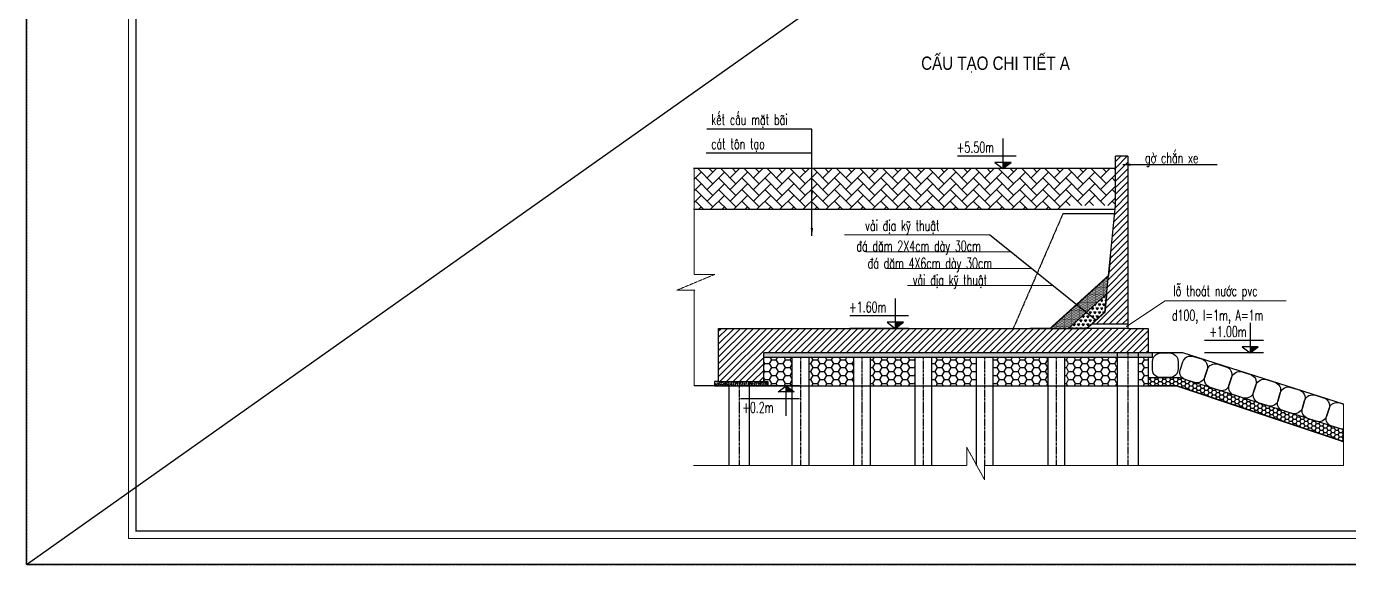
# Model space of a CAD drawing. Header units: millimetres. Extents: x -95488 to 835450, y -398213 to -214134.
# Drawn here: x -95488 to -30869, y -305987 to -279718 of the extents above; entities that cross this region are included whole.
import ezdxf
from ezdxf.enums import TextEntityAlignment as Align

# ---------------------------------------------------------------- set-up
doc = ezdxf.new("R2010")
doc.units = ezdxf.units.MM
doc.header["$MEASUREMENT"] = 0
doc.linetypes.add('CENTER', pattern=[2, 1.25, -0.25, 0.25, -0.25])
doc.linetypes.add('HIDDEN', pattern=[0.375, 0.25, -0.125])
doc.layers.add('00 MV', color=3, linetype='Continuous', plot=False)
for name, color, linetype, lineweight in [('01 TEXT', 7, 'Continuous', 13), ('DIM', 177, 'Continuous', 20), ('KHUAT', 254, 'HIDDEN', 15), ('TEXT', 2, 'Continuous', 20), ('THAY', 7, 'Continuous', 25)]:
    doc.layers.add(name, color=color, linetype=linetype, lineweight=lineweight)
for name, color, linetype in [('bao', 2, 'Continuous'), ('Border', 2, 'Continuous'), ('Bound', 1, 'Continuous'), ('center', 9, 'CENTER'), ('coc an', 4, 'HIDDEN'), ('DIMENSION', 4, 'Continuous'), ('DLINE', 4, 'Continuous'), ('HACTH', 7, 'Continuous'), ('Hatch', 250, 'Continuous'), ('hidden', 4, 'HIDDEN'), ('Net vang', 2, 'Continuous')]:
    doc.layers.add(name, color=color, linetype=linetype)
doc.styles.add('ROMANS', font='vnsimli.shx', dxfattribs={"width": 0.6})
doc.styles.add('TCK', font='VHAVANB_0.TTF', dxfattribs={"width": 0.85, "height": 200})
doc.styles.add('THUONG', font='vnsimli.shx', dxfattribs={"width": 0.55})
doc.styles.add('TXTDIM', font='VNARIAL_0.TTF', dxfattribs={"width": 0.7})
doc.dimstyles.new('250', dxfattribs={"dimscale": 250, "dimtxt": 1.8, "dimasz": 1.5, "dimexe": 0.5, "dimexo": 0.5, "dimgap": 0.9, "dimtad": 1, "dimdec": 3, "dimlfac": 0.1, "dimdsep": 46, "dimtxsty": 'ROMANS', "dimcen": -0.5, "dimclrd": 4, "dimclre": 7, "dimclrt": 2, "dimadec": 3, "dimazin": 2, "dimtfac": 1, "dimtdec": 3, "dimtix": 1, "dimtmove": 1, "dimatfit": 3, "dimfxl": 1, "dimtolj": 1, "dimtzin": 0, "dimlwd": -1, "dimlwe": -1, "dimarcsym": 0})
doc.dimstyles.new('DIM100', dxfattribs={"dimscale": 100, "dimtxt": 2, "dimasz": 0.3, "dimexe": 1.5, "dimexo": 0, "dimgap": 0.5, "dimtad": 1, "dimdec": 0, "dimzin": 12, "dimdsep": 46, "dimtxsty": 'TXTDIM', "dimblk": 'SLASH', "dimcen": 1.5, "dimclrd": 256, "dimclre": 256, "dimclrt": 2, "dimadec": 0, "dimazin": 0, "dimtfac": 1, "dimtdec": 0, "dimtix": 1, "dimtmove": 0, "dimatfit": 3, "dimldrblk": 'DOT', "dimfxl": 2, "dimtolj": 1, "dimtzin": 0, "dimlwd": 9, "dimlwe": 9, "dimarcsym": 1})
pattern_1 = [(50, (1044698.4, -8261.25), (143.452037, -12.550427), [15, -165]), (355, (1044698.4, -8261.25), (-27.750267, 150.438427), [12, -132]), (100.4514, (1044710.36, -8262.3), (115.701876, 137.887908), [12.748038, -140.228422]), (46.1842, (1044698.4, -8221.25), (213.44821, -33.103803), [22.5, -247.5]), (96.6356, (1044716.2, -8224), (186.93254, 194.823574), [19.122058, -210.3426]), (351.1842, (1044698.4, -8221.25), (186.93239, 194.82372), [18, -198]), (21, (1044718.4, -8231.25), (119.38141, -80.523778), [15, -165]), (326, (1044718.4, -8231.25), (48.663066, 145.030009), [12, -132]), (71.4514, (1044728.35, -8237.96), (168.044526, 64.5061), [12.748038, -140.228422]), (37.5, (1044698.404, -8261.25), (2.431971, 66.5787708), [0, -130.4, 0, -134, 0, -132.5]), (7.5, (1044698.404, -8261.25), (52.6139075, 78.8823424), [0, -76.4, 0, -127.4, 0, -50.5]), (327.5, (1044653.804, -8261.25), (106.7644872, -4.5109743), [0, -50, 0, -156, 0, -207]), (317.5, (1044633.8, -8261.25), (116.637234, 20.0209965), [0, -65, 0, -103.6, 0, -147])]

# ---------------------------------------------------------------- blocks, each defined once
blk = doc.blocks.new('Caodo')
at = {"layer": 'DLINE'}
blk.add_hatch(color=256, dxfattribs=at).paths.add_polyline_path([(-0.02, 1.19), (-1.6, 1.19), (-0.02, -0.01)])
for p, q in [((-0.02, 5.85), (-0.02, -0.01)), ((8.89, 2.49), (-2.61, 2.49)), ((-0.02, -0.01), (-1.6, 1.19)), ((-1.6, 1.19), (1.56, 1.19)), ((1.56, 1.19), (-0.02, -0.01)), ((-2.61, -0.01), (8.89, -0.01))]:
    blk.add_line(p, q, dxfattribs=at)
blk = doc.blocks.new('_Dot')
at = {"color": 0, "linetype": 'ByBlock', "lineweight": -2}
blk.add_line((-0.5, 0), (-1, 0), dxfattribs=at)
at = {"color": 0, "linetype": 'ByBlock', "const_width": 0.5}
blk.add_lwpolyline([(-0.25, 0, 1), (0.25, 0, 1)], format="xyb", close=True, dxfattribs=at)
blk = doc.blocks.new('SLASH')
at = {"layer": 'DIM', "color": 16, "linetype": 'Continuous'}
for p, q in [((-1.2, 0), (1.2, 0)), ((-0.6, -0.6), (0.6, 0.6))]:
    blk.add_line(p, q, dxfattribs=at)

msp = doc.modelspace()

# ---------------------------------------------------------------- hatches: boundary and pattern name
at = {"layer": 'HACTH'}
h = msp.add_hatch(dxfattribs=at)
h.set_pattern_fill('DOTS', color=256, scale=1000, style=0)
h.set_pattern_definition([(0, (1614309.317, 13344.58), (31.25, 62.5), [0, -62.5])])
h.paths.add_polyline_path([(-42686.9, -292771.8), (-42676.3, -292666.5), (-42597.9, -291882.1), (-45443.8, -294457.6), (-44549.6, -294457.6)])
h = msp.add_hatch(dxfattribs=at)
h.set_pattern_fill('TRIANG', color=256, scale=600, style=0)
h.set_pattern_definition([(60, (1614309.32, 13344.58), (-112.5, 194.855716), [112.5, -112.5]), (120, (1614309.32, 13344.58), (-225, 1e-07), [112.5, -112.5]), (0, (1614253.07, 13442.01), (112.5, 194.855716), [112.5, -112.5])])
h.paths.add_polyline_path([(-42775.9, -293661.6), (-42686.9, -292771.8), (-44549.6, -294457.6), (-43655.5, -294457.6)])
at = {"layer": 'Hatch'}
h = msp.add_hatch(dxfattribs=at)
h.set_pattern_fill('ANSI31', color=256, scale=3200, style=0)
h.set_pattern_definition([(45, (0, -1684.23), (-282.8427, 282.8427), [])])
h.paths.add_polyline_path([(-21064.4, -285131.5), (-22450.8, -285131.5), (-22450.8, -286300.5), (-21064.4, -286300.5)])
h.paths.add_polyline_path([(-70038.5, -248427.5), (-81000.8, -248427.5), (-87000.8, -246427.5), (-88000.8, -246427.5), (-88000.8, -256627.5), (-70038.5, -256627.5)])
h.paths.add_polyline_path([(-83408.1, -248149), (-86408.1, -248149), (-86408.1, -247149)], flags=16)
h.paths.add_polyline_path([(-57813.1, -248545.7, -0.1300124), (-58296.2, -248227.5), (-59100.8, -248227.5), (-59824.5, -248609.3), (-59668.9, -248727.5), (-60458.9, -248727.5), (-60063.9, -248427.5), (-62291.3, -248427.5), (-64614.1, -248427.5), (-64482.5, -248527.5), (-65272.4, -248527.5), (-65140.8, -248427.5), (-69786.6, -248427.5), (-69786.6, -256627.5), (-58967.6, -256627.5)])
h.paths.add_polyline_path([(-57700.8, -251295.3), (-58462.5, -256627.5), (-57700.8, -256627.5)])
h.paths.add_polyline_path([(-56200.8, -248227.5), (-56609.8, -248227.5, -0.1783779), (-57300.8, -248594.3), (-57300.8, -256627.5), (-56200.8, -256627.5)])
h.paths.add_polyline_path([(-54700.8, -248227.5), (-55800.8, -248227.5), (-55800.8, -256627.5), (-54700.8, -256627.5)])
h.paths.add_polyline_path([(-53200.8, -248227.5), (-54300.8, -248227.5), (-54300.8, -256627.5), (-53200.8, -256627.5)])
h.paths.add_polyline_path([(-51750.8, -248227.5), (-52800.8, -248227.5), (-52800.8, -256627.5), (-51750.8, -256627.5)])
h.paths.add_polyline_path([(-49950.8, -248227.5), (-51250.8, -248227.5), (-51250.8, -256627.5), (-49950.8, -256627.5)])
h.paths.add_polyline_path([(-48250.8, -248227.5), (-49550.8, -248227.5), (-49550.8, -256627.5), (-48250.8, -256627.5)])
h.paths.add_polyline_path([(-47750.8, -250945.3), (-47750.8, -256627.5), (-46939, -256627.5)])
h.paths.add_polyline_path([(-46820.5, -248227.5), (-47500.8, -248227.5), (-47633.9, -248227.5), (-46433.9, -256627.5), (-21627.7, -256627.5)])
h.paths.add_polyline_path([(-36435.5, -252596.6), (-33435.5, -253596.6), (-36435.5, -253596.6)], flags=16)
h.paths.add_polyline_path([(-85479.5, -248946.7), (-84994.1, -248946.7), (-84994.1, -248166.7), (-85479.5, -248166.7)], flags=24)
h.paths.add_polyline_path([(-86813.3, -248070.4), (-86472.8, -248070.4), (-86472.8, -247290.4), (-86813.3, -247290.4)], flags=24)
h.paths.add_polyline_path([(-81676.6, -254636.6), (-80901.6, -254636.6), (-80901.6, -253856.6), (-81676.6, -253856.6)], flags=24)
h.paths.add_polyline_path([(-62355.3, -249835.7), (-60292.6, -249835.7), (-60292.6, -249055.7), (-62355.3, -249055.7)], flags=24)
h.paths.add_polyline_path([(-67157.1, -249660), (-65416.3, -249660), (-65416.3, -248880), (-67157.1, -248880)], flags=24)
h.paths.add_polyline_path([(-45569.4, -255371.4), (-39846.9, -255371.4), (-39846.9, -254331.4), (-45569.4, -254331.4)], flags=24)
h.paths.add_polyline_path([(-35506.9, -254394.2), (-35021.5, -254394.2), (-35021.5, -253614.2), (-35506.9, -253614.2)], flags=24)
h.paths.add_polyline_path([(-36840.7, -253517.9), (-36500.2, -253517.9), (-36500.2, -252737.9), (-36840.7, -252737.9)], flags=24)
h = msp.add_hatch(dxfattribs=at)
h.set_pattern_fill('ANSI33', color=256, scale=2200, style=0)
h.set_pattern_definition([(45, (0, -1684.23), (-388.9087, 388.9087), []), (45, (388.9, -1684.23), (-388.9087, 388.9087), [275, -137.5])])
h.paths.add_polyline_path([(-21064.4, -287325.6), (-22450.8, -287325.6), (-22450.8, -288494.6), (-21064.4, -288494.6)])
h.paths.add_polyline_path([(-88000.8, -256627.5), (-88000.8, -259527.5), (-70038.5, -259527.5), (-70038.5, -256627.5)])
edge = h.paths.add_edge_path(flags=16)
edge.add_ellipse((-81289.1, -258267.1), major_axis=(803, 0.4), ratio=1, start_angle=0, end_angle=360)
h.paths.add_polyline_path([(-59381.9, -259527.5), (-58967.6, -256627.5), (-69786.6, -256627.5), (-69786.6, -259527.5)])
h.paths.add_polyline_path([(-57700.8, -256627.5), (-58462.5, -256627.5), (-58876.8, -259527.5), (-57700.8, -259527.5)])
h.paths.add_polyline_path([(-56200.8, -256627.5), (-57300.8, -256627.5), (-57300.8, -259527.5), (-56200.8, -259527.5)])
h.paths.add_polyline_path([(-54700.8, -256627.5), (-55800.8, -256627.5), (-55800.8, -259527.5), (-54700.8, -259527.5)])
h.paths.add_polyline_path([(-53200.8, -256627.5), (-54300.8, -256627.5), (-54300.8, -259527.5), (-53200.8, -259527.5)])
h.paths.add_polyline_path([(-51750.8, -256627.5), (-52800.8, -256627.5), (-52800.8, -259527.5), (-51750.8, -259527.5)])
h.paths.add_polyline_path([(-51250.8, -259527.5), (-49950.8, -259527.5), (-49950.8, -256627.5), (-51250.8, -256627.5)])
h.paths.add_polyline_path([(-48250.8, -256627.5), (-49550.8, -256627.5), (-49550.8, -259527.5), (-48250.8, -259527.5)])
h.paths.add_polyline_path([(-47750.8, -259527.5), (-46524.7, -259527.5), (-46939, -256627.5), (-47750.8, -256627.5)])
h.paths.add_polyline_path([(-12929.9, -259527.6), (-21627.7, -256627.5), (-46433.9, -256627.5), (-46019.6, -259527.5)])
h.paths.add_polyline_path([(-81531.7, -258667.5), (-81046.4, -258667.5), (-81046.4, -257887.5), (-81531.7, -257887.5)], flags=8)
h.paths.add_polyline_path([(-45330.9, -258408.3), (-39608.4, -258408.3), (-39608.4, -257368.3), (-45330.9, -257368.3)], flags=24)
h = msp.add_hatch(dxfattribs=at)
h.set_pattern_fill('ANSI37', color=256, scale=3000, style=0)
h.set_pattern_definition([(45, (0, -1684.23), (-265.16504, 265.16504), []), (135, (0, -1684.23), (-265.16504, -265.16504), [])])
h.paths.add_polyline_path([(-21064.4, -291651.7), (-22450.8, -291651.7), (-22450.8, -292820.7), (-21064.4, -292820.7)])
h.paths.add_polyline_path([(-1197.8, -272950.4), (-1197.8, -268491.9), (-44739, -268491.9), (-44656.2, -269072), (-45151.1, -269142.7), (-45244.1, -268491.9), (-47750.8, -268491.9), (-47750.8, -269327.5), (-48250.8, -269327.5), (-48250.8, -268491.9), (-49550.8, -268491.9), (-49550.8, -269327.5), (-49950.8, -269327.5), (-49950.8, -268491.9), (-51250.8, -268491.9), (-51250.8, -269327.5), (-51750.8, -269327.5), (-51750.8, -268491.9), (-52800.8, -268491.9), (-52800.8, -269327.5), (-53200.8, -269327.5), (-53200.8, -268491.9), (-54300.8, -268491.9), (-54300.8, -269327.5), (-54700.8, -269327.5), (-54700.8, -268491.9), (-55800.8, -268491.9), (-55800.8, -269327.5), (-56200.8, -269327.5), (-56200.8, -268491.9), (-57300.8, -268491.9), (-57300.8, -269927.5), (-57700.8, -269927.5), (-57700.8, -268491.9), (-60157.4, -268491.9), (-60350.4, -269842.7), (-60845.4, -269772), (-60662.5, -268491.9), (-69786.6, -268491.9), (-69786.6, -272950.4)])
h.paths.add_polyline_path([(-70038.5, -272950.4), (-70038.5, -268491.9), (-88000.8, -268491.9), (-88000.8, -272950.4)])
edge = h.paths.add_edge_path(flags=16)
edge.add_ellipse((-81289.1, -271167.1), major_axis=(-802.9, 4.3), ratio=1, start_angle=0, end_angle=360)
h.paths.add_polyline_path([(-81708.8, -271567.5), (-80869.4, -271567.5), (-80869.4, -270787.5), (-81708.8, -270787.5)], flags=8)
h = msp.add_hatch(dxfattribs=at)
h.set_pattern_fill('DASH', color=256, scale=5000, style=0)
h.set_pattern_definition([(0, (0, -1684.2), (625, 625), [625, -625])])
h.paths.add_polyline_path([(-21064.4, -293975.4), (-22450.8, -293975.4), (-22450.8, -295144.3), (-21064.4, -295144.3)])
h.paths.add_polyline_path([(-70038.5, -272950.4), (-88000.8, -272950.4), (-88000.8, -279063.5), (-70038.5, -279063.5)])
edge = h.paths.add_edge_path(flags=16)
edge.add_ellipse((-81289.1, -276365.5), major_axis=(-802.9, 4.3), ratio=1, start_angle=0, end_angle=360)
h.paths.add_polyline_path([(-1197.8, -279063.5), (-1197.8, -272950.4), (-69786.6, -272950.4), (-69786.6, -279063.5)])
h.paths.add_polyline_path([(-81692.7, -276765.9), (-80885.5, -276765.9), (-80885.5, -275985.9), (-81692.7, -275985.9)], flags=8)
h = msp.add_hatch(dxfattribs=at)
h.set_pattern_fill('ANSI31', color=256, scale=1800, style=0)
h.paths.add_polyline_path([(-40655.5, -295657.6), (-40655.5, -294457.6), (-41655.5, -294457.6), (-43655.5, -294457.6), (-44549.6, -294457.6), (-61655.5, -294457.6), (-61655.5, -297057.6), (-59455.5, -297057.6), (-59455.5, -295657.6)])
h.paths.add_polyline_path([(-42775.9, -293661.6), (-43434.5, -294257.6), (-41655.5, -294257.6), (-41655.5, -288257.6), (-41655.5, -286057.6), (-42255.5, -286057.6), (-42255.5, -288457.6)])
h = msp.add_hatch(dxfattribs=at)
h.set_pattern_fill('AR-HBONE', color=256, scale=100, style=0)
h.set_pattern_definition([(45, (830428.74, 654751.46), (4e-14, 565.68542), [1200, -400]), (135, (830711.6, 655034.3), (4e-14, 565.68542), [1200, -400])])
h.paths.add_polyline_path([(-62846.3, -286657.6), (-62846.3, -288657.6), (-44742.1, -288657.6), (-44655.5, -288457.6), (-42255.5, -288457.6), (-42255.5, -286657.6)])
h = msp.add_hatch(dxfattribs=at)
h.set_pattern_fill('AR-CONC', color=256, scale=20, style=0)
h.set_pattern_definition(pattern_1)
h.paths.add_polyline_path([(-51110.7, -295657.6), (-59455.5, -295657.6), (-59455.5, -295857.6), (-51110.7, -295857.6)])
h = msp.add_hatch(dxfattribs=at)
h.set_pattern_fill('HONEY', color=256, scale=1800, style=0)
h.paths.add_polyline_path([(-58055.5, -295857.6), (-59455.5, -295857.6), (-59455.5, -297057.6), (-59255.5, -297057.6), (-59255.5, -297257.6), (-58055.5, -297257.6)])
h.paths.add_polyline_path([(-55055.5, -295857.6), (-57255.5, -295857.6), (-57255.5, -297257.6), (-55055.5, -297257.6)])
h.paths.add_polyline_path([(-52055.5, -295857.6), (-54255.5, -295857.6), (-54255.5, -297257.6), (-52055.5, -297257.6)])
h.paths.add_polyline_path([(-49055.5, -295857.6), (-51255.5, -295857.6), (-51255.5, -297257.6), (-49055.5, -297257.6)])
h.paths.add_polyline_path([(-45555.5, -295857.6), (-48255.5, -295857.6), (-48255.5, -297257.6), (-45555.5, -297257.6)])
h.paths.add_polyline_path([(-42155.5, -295857.6), (-44755.5, -295857.6), (-44755.5, -297257.6), (-42155.5, -297257.6)])
h.paths.add_polyline_path([(-40655.5, -295857.6), (-41155.5, -295857.6), (-41155.5, -297257.6), (-40655.5, -297257.6), (-40655.5, -296857.6)])
h = msp.add_hatch(dxfattribs=at)
h.set_pattern_fill('AR-CONC', color=256, scale=20, style=0)
h.set_pattern_definition(pattern_1)
h.paths.add_polyline_path([(-40455.5, -295657.6), (-51110.7, -295657.6), (-51110.7, -295857.6), (-40455.5, -295857.6)])
h = msp.add_hatch(dxfattribs=at)
h.set_pattern_fill('AR-CONC', color=256, scale=20, style=0)
h.set_pattern_definition(pattern_1)
h.paths.add_polyline_path([(-59255.5, -297057.6), (-59455.5, -297057.6), (-61655.5, -297057.6), (-61855.5, -297057.6), (-61855.5, -297257.6), (-61655.5, -297257.6), (-59255.5, -297257.6)])
h = msp.add_hatch(dxfattribs=at)
h.set_pattern_fill('HONEY', color=256, scale=1000, style=0)
edge = h.paths.add_edge_path()
edge.add_line((-39159.9, -296857.6), (-40033.1, -296857.6))
edge.add_arc((-40073.3, -296483.2), 376.5, 263.872041, 276.127959, ccw=False)
edge.add_line((-40113.5, -296857.6), (-40655.5, -296857.6))
edge.add_line((-40655.5, -296857.6), (-40655.5, -297257.6))
edge.add_line((-40655.5, -297257.6), (-39285.2, -297257.6))
edge.add_line((-39285.2, -297257.6), (-31116, -299984.7))
edge.add_line((-31116, -299984.7), (-31116, -299411.2))
edge.add_line((-31116, -299411.2), (-39159.9, -296857.6))

# ---------------------------------------------------------------- linework, layer by layer
at = {"layer": '00 MV', "color": 3, "linetype": 'HIDDEN', "ltscale": 0.1}
msp.add_lwpolyline([(-95488.4, -305987.4), (13196.2, -305987.4), (13196.2, -229139.8), (-95488.4, -229139.8)], close=True, dxfattribs=at)
at = {"layer": '01 TEXT', "linetype": 'Continuous'}
msp.add_lwpolyline([(-90500.2, -304724.1), (-90500.2, -230351.5), (11841.5, -230351.5), (11841.5, -304724.1)], close=True, dxfattribs=at)
at = {"layer": '01 TEXT', "color": 4, "const_width": 64.7}
msp.add_lwpolyline([(-90134.3, -304358.1), (-90134.3, -230717.4), (11475.6, -230717.4), (11475.6, -304358.1)], close=True, dxfattribs=at)
at = {"layer": 'bao'}
for p, q in [((-42455.5, -286657.6), (-62846.3, -286657.6)), ((-61655.5, -297057.6), (-59455.5, -297057.6))]:
    msp.add_line(p, q, dxfattribs=at)
at = {"layer": 'bao', "color": 4}
msp.add_line((-43215.7, -294059.6), (-48413.1, -289897), dxfattribs=at)
at = {"layer": 'bao'}
for points in [[(-59455.5, -295857.6), (-40455.5, -295857.6), (-40455.5, -295657.6), (-59455.5, -295657.6)], [(-61655.5, -297057.6), (-61855.5, -297057.6), (-61855.5, -297057.6), (-61855.5, -297257.6), (-61855.5, -297257.6), (-61655.5, -297257.6)], [(-59455.5, -297057.6), (-59255.5, -297057.6), (-59255.5, -297057.6), (-59255.5, -297257.6), (-59255.5, -297257.6), (-59455.5, -297257.6)]]:
    msp.add_lwpolyline(points, dxfattribs=at)
at = {"layer": 'Border'}
for p, q in [((-95488.4, -305987.4), (13196.2, -229139.8)), ((-42255.5, -288457.6), (-42255.5, -286057.6)), ((-41655.5, -286057.6), (-42255.5, -286057.6)), ((-41655.5, -286057.6), (-41655.5, -288257.6)), ((-42775.9, -293661.6), (-42255.5, -288457.6)), ((-41655.5, -288257.6), (-41655.5, -294457.6)), ((-43655.5, -294457.6), (-42775.9, -293661.6)), ((-61655.5, -294457.6), (-43655.5, -294457.6)), ((-61655.5, -297057.6), (-61655.5, -294457.6)), ((-41655.5, -294457.6), (-43655.5, -294457.6)), ((-41655.5, -294457.6), (-40655.5, -294457.6)), ((-40655.5, -294457.6), (-40655.5, -295657.6)), ((-40655.5, -295657.6), (-59455.5, -295657.6)), ((-40655.5, -295657.6), (-59455.5, -295657.6)), ((-59455.5, -297057.6), (-59455.5, -295657.6)), ((-38974, -295657.6), (-40655.5, -295657.6)), ((-40655.5, -295857.6), (-40655.5, -297257.6)), ((-31116, -298152.2), (-38974, -295657.6)), ((-40655.5, -296857.6), (-39159.9, -296857.6)), ((-31116, -299411.2), (-39159.9, -296857.6)), ((-61855.5, -297257.6), (-62846.3, -297257.6)), ((-61655.5, -297257.6), (-61855.5, -297257.6)), ((-61655.5, -297257.6), (-40655.5, -297257.6))]:
    msp.add_line(p, q, dxfattribs=at)
for points in [[(-42597.9, -291882.1), (-45443.8, -294457.6)], [(-41655.5, -294257.6), (-43434.5, -294257.6)]]:
    msp.add_lwpolyline(points, dxfattribs=at)
at = {"layer": 'Bound', "color": 3}
msp.add_lwpolyline([(-42686.9, -292771.8), (-44549.6, -294457.6)], dxfattribs=at)
at = {"layer": 'center', "ltscale": 100}
for p, q in [((-57655.5, -295857.6), (-57655.5, -301144.8)), ((-54655.5, -295857.6), (-54655.5, -301144.8)), ((-51655.5, -295857.6), (-51655.5, -301144.8)), ((-48655.5, -295857.6), (-48655.5, -301144.8)), ((-45155.5, -295857.6), (-45155.5, -301144.8)), ((-41655.5, -295657.6), (-41655.5, -301144.8)), ((-60655.5, -297057.6), (-60655.5, -301144.8))]:
    msp.add_line(p, q, dxfattribs=at)
at = {"layer": 'coc an', "ltscale": 100}
for points in [[(-58055.5, -301144.8), (-58055.5, -295857.6)], [(-57255.5, -295857.6), (-57255.5, -301144.8)], [(-55055.5, -301144.8), (-55055.5, -295857.6)], [(-54255.5, -295857.6), (-54255.5, -301144.8)], [(-52055.5, -301144.8), (-52055.5, -295857.6)], [(-51255.5, -295857.6), (-51255.5, -301144.8)], [(-49055.5, -301144.8), (-49055.5, -295857.6)], [(-48255.5, -295857.6), (-48255.5, -301144.8)], [(-45555.5, -301144.8), (-45555.5, -295857.6)], [(-44755.5, -295857.6), (-44755.5, -301144.8)], [(-42155.5, -301144.8), (-42155.5, -295657.6)], [(-41155.5, -295657.6), (-41155.5, -301144.8)], [(-61155.5, -297057.6), (-61155.5, -301144.8)], [(-60155.5, -301144.8), (-60155.5, -297057.6)]]:
    msp.add_lwpolyline(points, dxfattribs=at)
at = {"layer": 'DIM', "const_width": 75}
for points in [[(-42498.4, -290887), (-42597.9, -291882.1), (-45443.8, -294457.6), (-46443.8, -294457.6)], [(-42686.9, -292771.8), (-42775.9, -293661.6), (-43655.5, -294457.6), (-44549.6, -294457.6)], [(-40655.5, -297257.6), (-39285.2, -297257.6), (-31116, -299984.7)]]:
    msp.add_lwpolyline(points, dxfattribs=at)
at = {"layer": 'DIMENSION'}
msp.add_line((-42275.5, -288657.6), (-62886, -288657.6), dxfattribs=at)
at = {"layer": 'Hatch'}
for points in [[(-40449.7, -296490.9), (-40449.7, -296074.3, -0.4142136), (-40033.1, -295657.6), (-39616.4, -295657.6, -0.4142136), (-39199.7, -296074.3), (-39199.7, -296440.9, -0.4142136), (-39616.4, -296857.6), (-40033.1, -296857.6, -0.4397578)], [(-39097.2, -296492.8), (-38971.2, -296095.7, -0.4142136), (-38448, -295824.6), (-38050.8, -295950.7, -0.4142136), (-37779.8, -296473.9), (-37890.7, -296823.4, -0.4142136), (-38413.9, -297094.4), (-38811.1, -296968.4, -0.4397578)], [(-37890.7, -296823.4), (-37779.8, -296473.9, -0.4142136), (-37256.6, -296202.8), (-36859.4, -296328.9, -0.4142136), (-36588.4, -296852.1), (-36714.4, -297249.3, -0.4397578), (-37222.5, -297472.7), (-37619.6, -297346.6, -0.4142136)], [(-36714.4, -297249.3), (-36588.4, -296852.1, -0.4142136), (-36065.1, -296581.1), (-35668, -296707.1, -0.4142136), (-35396.9, -297230.3), (-35507.9, -297579.8, -0.4142136), (-36031.1, -297850.9), (-36428.2, -297724.8, -0.4397578)], [(-35507.9, -297579.8), (-35396.9, -297230.3, -0.4142136), (-34873.7, -296959.3), (-34476.6, -297085.4, -0.4142136), (-34205.5, -297608.6), (-34331.6, -298005.7, -0.4397578), (-34839.7, -298229.1), (-35236.8, -298103, -0.4142136)], [(-34331.6, -298005.7), (-34205.5, -297608.6, -0.4142136), (-33682.3, -297337.5), (-33285.2, -297463.6, -0.4142136), (-33014.1, -297986.8), (-33125.1, -298336.3, -0.4142136), (-33648.3, -298607.3), (-34045.4, -298481.3, -0.4397578)], [(-33125.1, -298336.3), (-33014.1, -297986.8, -0.4142136), (-32490.9, -297715.7), (-32093.8, -297841.8, -0.4142136), (-31822.7, -298365), (-31948.8, -298762.1, -0.4397578), (-32456.9, -298985.6), (-32854, -298859.5, -0.4142136)]]:
    msp.add_lwpolyline(points, format="xyb", close=True, dxfattribs=at)
msp.add_lwpolyline([(-31116, -299382.6, -0.0911717), (-31265.5, -299363.8), (-31662.6, -299237.7, -0.4397578), (-31948.8, -298762.1), (-31822.7, -298365, -0.4142136), (-31299.5, -298094), (-31116, -298152.2)], format="xyb", dxfattribs=at)
at = {"layer": 'hidden', "ltscale": 100}
for p, q in [((-44828.8, -288857.6), (-47255.5, -294457.6)), ((-42255.5, -288857.6), (-44828.8, -288857.6))]:
    msp.add_line(p, q, dxfattribs=at)
at = {"layer": 'KHUAT'}
for p, q in [((-62846.3, -286657.6), (-62846.3, -291820.6)), ((-61843.9, -291820.6), (-63698.1, -292594.2)), ((-62846.3, -291820.6), (-61843.9, -291820.6)), ((-63698.1, -292594.2), (-62806.2, -292594.2)), ((-62846.3, -292594.2), (-62846.3, -297257.6)), ((-31116, -298152.2), (-31116, -301144.8)), ((-49534, -301144.8), (-49534, -300257.6)), ((-49534, -300257.6), (-48655.3, -301855.6)), ((-62886, -301144.8), (-49534, -301144.8)), ((-48655.5, -301144.8), (-31116, -301144.8)), ((-48655.3, -301855.6), (-48655.3, -301144.8))]:
    msp.add_line(p, q, dxfattribs=at)
at = {"layer": 'Net vang'}
msp.add_lwpolyline([(-95488.4, -229139.8), (13196.2, -229139.8), (13196.2, -305987.4), (-95488.4, -305987.4)], close=True, dxfattribs=at)
at = {"layer": 'TEXT', "color": 4}
for p, q in [((-48413.1, -289897), (-55507, -289897)), ((-46364, -291538.1), (-53457.9, -291538.1)), ((-45339.4, -292358.6), (-52433.3, -292358.6))]:
    msp.add_line(p, q, dxfattribs=at)
at = {"layer": 'TEXT'}
for p, q in [((-47388.5, -290717.5), (-54482.4, -290717.5)), ((-40655.5, -296857.6), (-40655.5, -297257.6)), ((-39159.9, -296857.6), (-40655.5, -296857.6)), ((-31116, -299411.2), (-39159.9, -296857.6)), ((-40655.5, -297257.6), (-39285.2, -297257.6)), ((-39285.2, -297257.6), (-31116, -299984.7)), ((-31116, -299984.7), (-31116, -299411.2)), ((-49055.5, -301144.8), (-49046.1, -301144.8))]:
    msp.add_line(p, q, dxfattribs=at)
msp.add_lwpolyline([(-39159.9, -296857.6), (-40033.1, -296857.6, -0.0535276), (-40113.5, -296857.6), (-40655.5, -296857.6), (-40655.5, -297257.6), (-39285.2, -297257.6), (-31116, -299984.7), (-31116, -299411.2)], format="xyb", close=True, dxfattribs=at)
at = {"layer": 'THAY'}
for p, q in [((-42255.5, -286657.6), (-62886, -286657.6)), ((-40655.5, -297257.6), (-39285.2, -297257.6)), ((-31116, -299984.7), (-39294.9, -297257.6))]:
    msp.add_line(p, q, dxfattribs=at)

# ---------------------------------------------------------------- block references
at = {"xscale": -250, "yscale": 250, "zscale": 250}
for p in [(-47764.8, -286654.2), (-53028.6, -294454.2), (-35683.2, -295654.2)]:
    msp.add_blockref('Caodo', p, dxfattribs=at)
at = {"xscale": 250, "yscale": 250, "zscale": 250, "rotation": 180}
msp.add_blockref('Caodo', (-58359.5, -297261), dxfattribs=at)

# ---------------------------------------------------------------- texts
at = {"layer": 'TEXT'}
for s, height, style, width, p in [('cÊu t¹o chi tiÕt a', 650, 'TCK', 0.85, (-51755.8, -281835.7)), ('kÕt cÊu mÆt b·i', 520, 'THUONG', 0.65, (-62022.4, -284526.9)), ('c¸t t«n t¹o', 520, 'THUONG', 0.65, (-62022.4, -285707.3)), ('gê ch¾n xe', 520, 'THUONG', 0.65, (-40817.4, -286392.2)), ('v¶i ®Þa kü thuËt', 520, 'THUONG', 0.65, (-54495.6, -289702.2)), ('®¸ d¨m 2X4cm dµy 30cm', 520, 'THUONG', 0.65, (-54919.8, -290699.4)), ('®¸ d¨m 4X6cm dµy 30cm', 520, 'THUONG', 0.65, (-54371.1, -291536.9)), ('v¶i ®Þa kü thuËt', 520, 'THUONG', 0.65, (-52169.4, -292358.6)), ('lç tho¸t n\xadíc pvc', 520, 'THUONG', 0.65, (-39432.9, -292884.4)), ('d100, l=1m, A=1m', 520, 'THUONG', 0.65, (-39503.4, -294080.2))]:
    msp.add_text(s, height=height, dxfattribs=dict(at, style=style, width=width)).set_placement(p)
at = {"layer": 'TEXT', "style": 'THUONG', "width": 0.65}
for s, p in [('+5.50m', (-50019.6, -286032.6)), ('+1.60m', (-55283.4, -293832.6)), ('+1.00m', (-37673, -295032.6)), ('+0.2m', (-60504.7, -298733.4))]:
    msp.add_text(s, height=520, dxfattribs=at).set_placement(p, align=Align.BOTTOM_LEFT)

# ---------------------------------------------------------------- leaders
at = {"layer": 'bao'}
for points in [[(-57097.6, -289933.8), (-57097.6, -284727.1), (-62233.2, -284727.1)], [(-57097.6, -288109.5), (-57097.6, -285907.4), (-62266.5, -285907.4)], [(-41904.6, -286464.6), (-37296.9, -286464.6)]]:
    msp.add_leader(points, dimstyle='250', dxfattribs=at)
at = {"layer": 'TEXT'}
msp.add_leader([(-41726.9, -294363.3), (-39836.2, -293109.7), (-33911, -293109.7)], dimstyle='DIM100', override={"dimgap": 0.5, "dimtad": 0}, dxfattribs=at)

doc.saveas('drawing.dxf')
